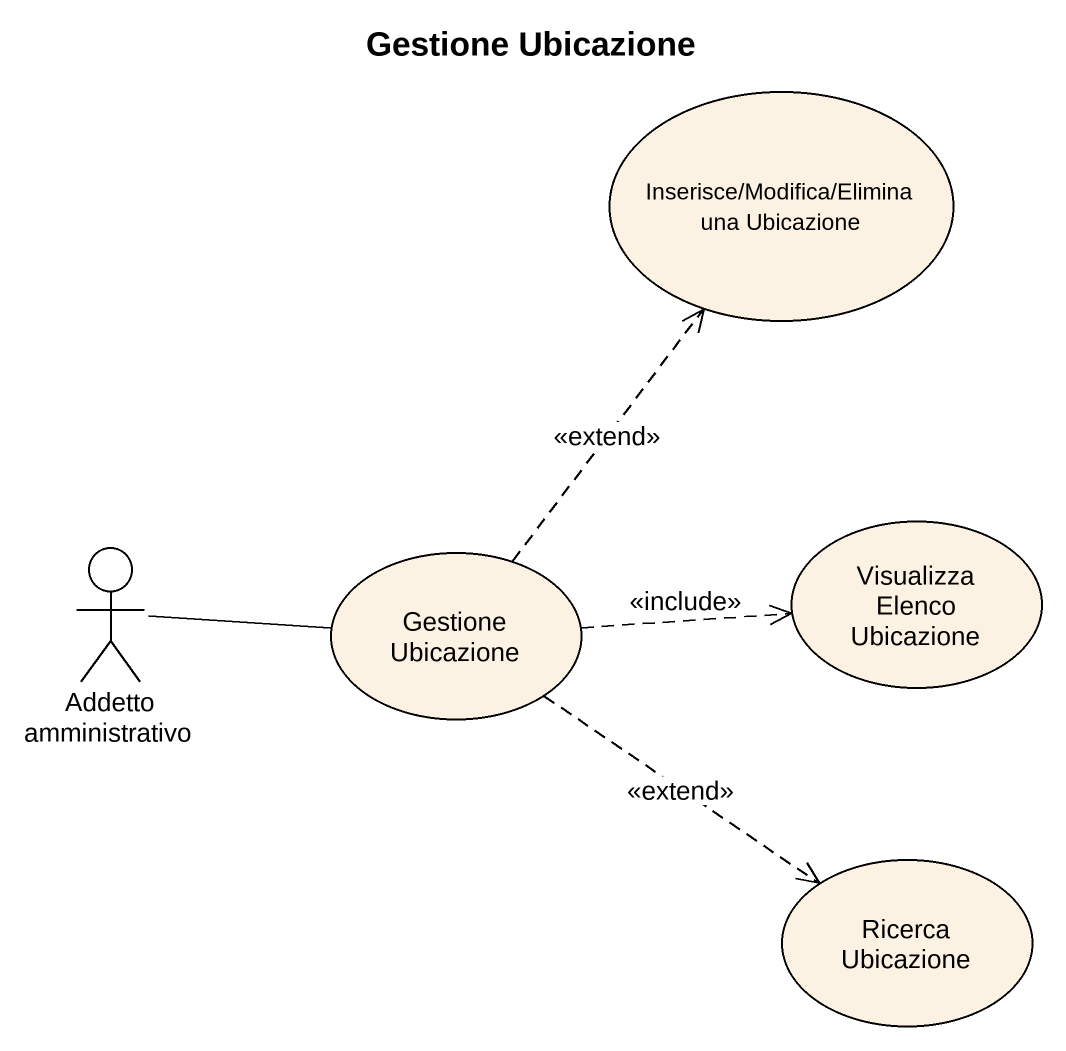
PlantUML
@startuml
title Gestione Ubicazione
usecase "Inserisce/Modifica/Elimina una Ubicazione" as Inserisce_Modifica_Elimina
actor "Addetto amministrativo" as Addetto_amministrativo
usecase "Visualizza Elenco Ubicazione" as Visualizza_Elenco_Ubicazione
usecase "Gestione Ubicazione" as Gestione_Ubicazione
usecase "Ricerca Ubicazione" as Ricerca_Ubicazione
Addetto_amministrativo -right- Gestione_Ubicazione
Gestione_Ubicazione .up.> Inserisce_Modifica_Elimina : <<extend>>
Gestione_Ubicazione .right.> Visualizza_Elenco_Ubicazione : <<include>>
Gestione_Ubicazione ..> Ricerca_Ubicazione : <<extend>>
@enduml
